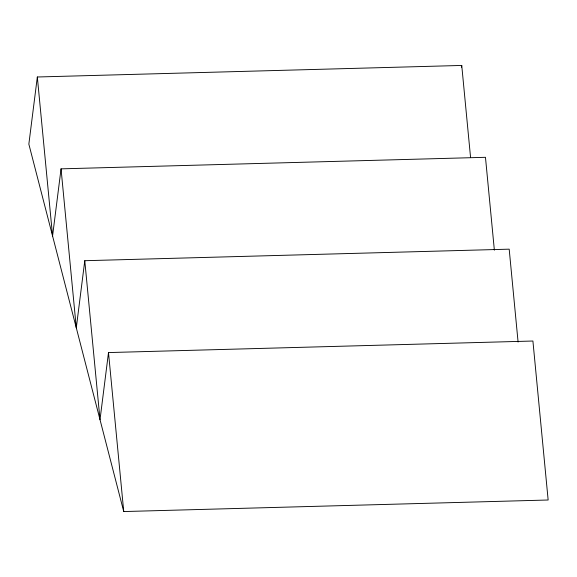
<?xml version="1.0" encoding="UTF-8"?>
<svg xmlns="http://www.w3.org/2000/svg" width="577" height="577" viewBox="0 0 577 577"><rect width="100%" height="100%" fill="white"/><g stroke="black" fill="none" stroke-linecap="round" stroke-linejoin="round"><path stroke-width="0.87" d="M470.565 157.442L461.744 65.446L37.332 76.993L28.85 144.12L123.738 511.554L548.15 500.007L532.91 341.021L108.498 352.569L100.016 419.695L84.776 260.71L509.188 249.163L518.088 342.053M494.366 250.194L485.466 157.305L61.054 168.852L52.572 235.979L37.332 76.993M84.776 260.71L76.294 327.837L61.054 168.852M461.521 67.213L461.744 65.446M108.498 352.569L123.738 511.554"/></g></svg>
